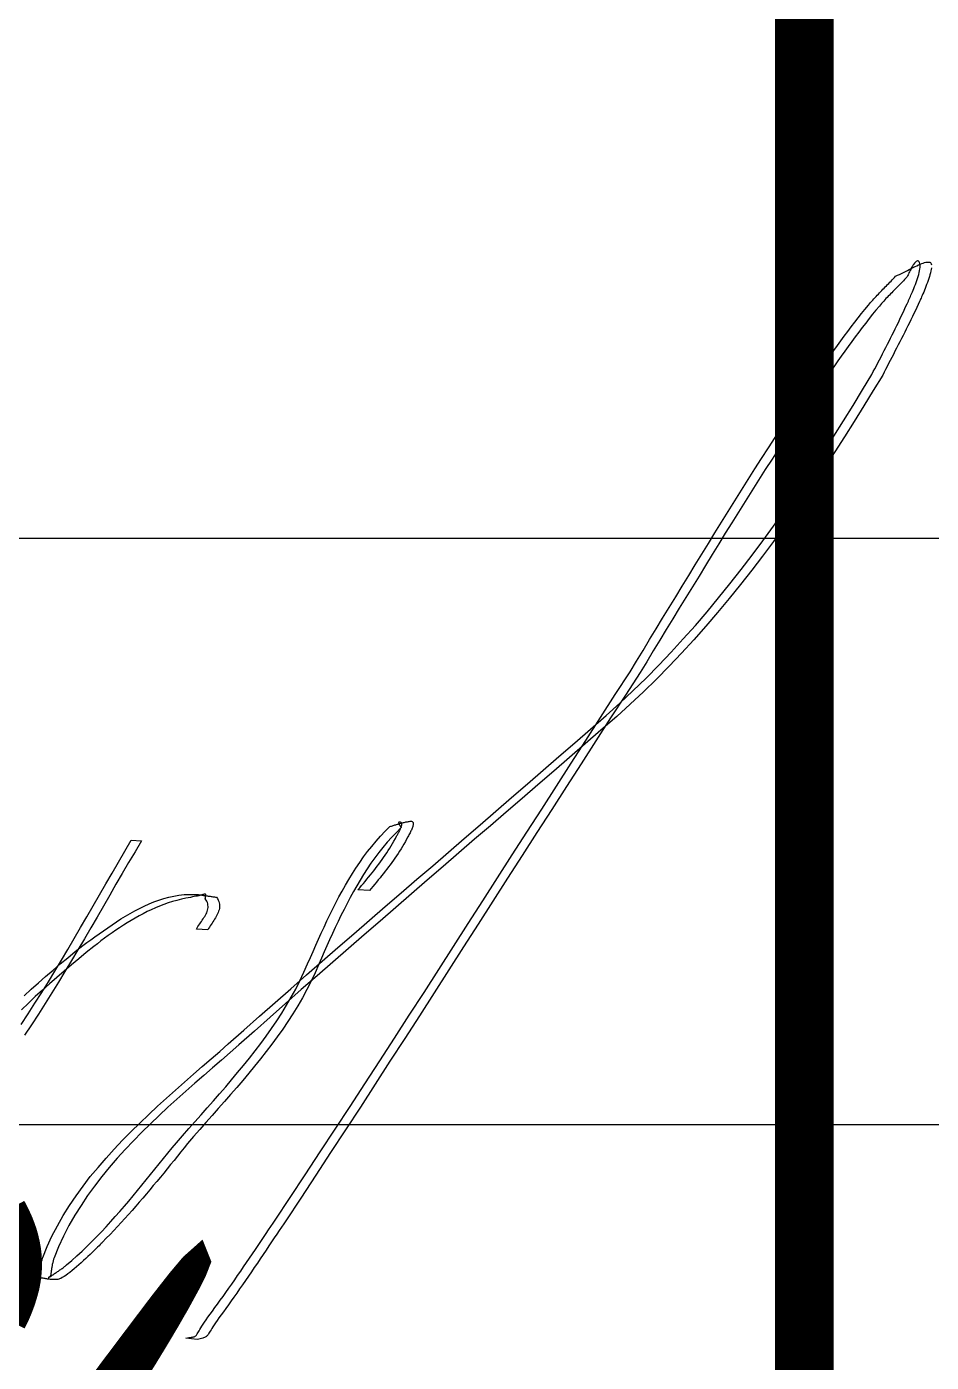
# Model space of a CAD drawing. Header units: millimetres. Extents: x 4241 to 6572, y 870 to 1291.
# Drawn here: x 4519.86 to 4527.58, y 888.88 to 900.26 of the extents above; entities that cross this region are included whole.
import ezdxf

# ---------------------------------------------------------------- set-up
doc = ezdxf.new("R2010")
doc.units = ezdxf.units.MM
doc.layers.add('00_штамп', color=7, linetype='Continuous')
doc.layers.add('Подписи сотрудников', color=7, linetype='Continuous')
doc.layers.add('ДО-Оформление-Штамп', color=7, linetype='Continuous', lineweight=13)

# ---------------------------------------------------------------- blocks, each defined once
blk = doc.blocks.new('Подписи3')
at = {"layer": 'Подписи сотрудников', "color": 5, "linetype": 'Continuous'}
for points in [[(15.777, 7.232), (15.794, 7.24), (15.81, 7.248), (15.827, 7.256), (15.844, 7.265), (15.861, 7.273), (15.878, 7.282), (15.894, 7.29), (15.911, 7.298), (15.927, 7.306), (15.943, 7.314), (15.958, 7.321), (15.973, 7.328), (15.987, 7.334), (16.001, 7.34), (16.013, 7.344), (16.025, 7.348), (16.036, 7.351), (16.046, 7.353), (16.055, 7.353), (16.063, 7.353), (16.07, 7.351), (16.075, 7.348), (16.079, 7.344), (16.081, 7.338)], [(15.984, 7.339), (15.981, 7.348), (15.977, 7.355), (15.973, 7.36), (15.969, 7.363), (15.964, 7.363), (15.959, 7.362), (15.954, 7.359), (15.949, 7.355), (15.944, 7.35), (15.938, 7.343), (15.933, 7.336), (15.927, 7.328), (15.922, 7.319), (15.916, 7.309), (15.911, 7.3), (15.906, 7.29), (15.901, 7.28), (15.896, 7.27), (15.891, 7.26), (15.887, 7.251), (15.883, 7.243), (15.879, 7.235), (15.876, 7.229), (15.873, 7.223)], [(15.887, 7.021), (15.888, 7.025), (15.891, 7.031), (15.894, 7.038), (15.898, 7.047), (15.903, 7.058), (15.908, 7.07), (15.914, 7.083), (15.92, 7.098), (15.926, 7.113), (15.933, 7.129), (15.939, 7.146), (15.946, 7.163), (15.952, 7.18), (15.958, 7.197), (15.964, 7.214), (15.969, 7.231), (15.974, 7.248), (15.978, 7.264), (15.982, 7.279), (15.984, 7.294), (15.986, 7.307), (15.986, 7.319), (15.986, 7.33), (15.984, 7.339)], [(16.081, 7.338), (16.083, 7.328)], [(16.082, 7.305), (16.081, 7.291), (16.078, 7.277), (16.075, 7.261), (16.07, 7.245), (16.066, 7.229), (16.06, 7.212), (16.055, 7.195), (16.049, 7.178), (16.042, 7.161), (16.036, 7.144), (16.029, 7.128), (16.023, 7.112), (16.017, 7.097), (16.01, 7.082), (16.005, 7.069), (15.999, 7.056), (15.994, 7.045), (15.99, 7.036), (15.986, 7.028), (15.983, 7.022), (15.981, 7.017)], [(15.545, 6.985), (15.554, 6.996), (15.563, 7.007), (15.573, 7.018), (15.582, 7.028), (15.591, 7.039), (15.601, 7.049), (15.611, 7.059), (15.62, 7.07), (15.63, 7.08), (15.64, 7.09), (15.649, 7.1), (15.659, 7.111), (15.669, 7.121), (15.679, 7.131), (15.689, 7.141), (15.699, 7.151), (15.709, 7.161), (15.719, 7.171), (15.728, 7.181), (15.738, 7.191), (15.748, 7.201), (15.758, 7.212), (15.768, 7.222), (15.777, 7.232)], [(15.873, 7.223), (15.863, 7.213), (15.854, 7.203), (15.844, 7.193), (15.834, 7.183), (15.824, 7.173), (15.814, 7.163), (15.804, 7.153), (15.794, 7.143), (15.784, 7.133), (15.774, 7.123), (15.764, 7.113), (15.754, 7.103), (15.744, 7.092), (15.734, 7.082), (15.725, 7.072), (15.715, 7.062), (15.705, 7.052), (15.695, 7.042), (15.686, 7.031), (15.676, 7.021), (15.667, 7.01), (15.658, 7), (15.648, 6.989), (15.639, 6.978)], [(14.868, 6.037), (14.892, 6.074), (14.917, 6.111), (14.943, 6.15), (14.969, 6.189), (14.996, 6.229), (15.023, 6.269), (15.05, 6.309), (15.078, 6.35), (15.106, 6.392), (15.135, 6.433), (15.164, 6.475), (15.193, 6.517), (15.222, 6.558), (15.251, 6.599), (15.281, 6.641), (15.311, 6.681), (15.34, 6.722), (15.37, 6.762), (15.399, 6.801), (15.429, 6.84), (15.458, 6.877), (15.487, 6.914), (15.516, 6.95), (15.545, 6.985)], [(15.639, 6.978), (15.61, 6.943), (15.581, 6.908), (15.552, 6.871), (15.522, 6.833), (15.493, 6.795), (15.463, 6.755), (15.433, 6.716), (15.403, 6.675), (15.373, 6.634), (15.344, 6.593), (15.314, 6.552), (15.284, 6.51), (15.255, 6.469), (15.226, 6.427), (15.197, 6.386), (15.169, 6.344), (15.141, 6.303), (15.113, 6.263), (15.086, 6.223), (15.059, 6.183), (15.033, 6.144), (15.007, 6.106), (14.982, 6.068), (14.958, 6.032)], [(15.575, 6.394), (15.587, 6.419), (15.6, 6.444), (15.613, 6.469), (15.626, 6.495), (15.64, 6.52), (15.653, 6.546), (15.666, 6.572), (15.68, 6.599), (15.693, 6.625), (15.707, 6.652), (15.721, 6.678), (15.734, 6.705), (15.748, 6.732), (15.761, 6.758), (15.774, 6.785), (15.788, 6.812), (15.801, 6.838), (15.814, 6.865), (15.826, 6.891), (15.839, 6.918), (15.851, 6.944), (15.863, 6.97), (15.875, 6.996), (15.887, 7.021)], [(15.981, 7.017), (15.97, 6.992), (15.958, 6.966), (15.946, 6.941), (15.934, 6.914), (15.921, 6.888), (15.908, 6.861), (15.895, 6.835), (15.882, 6.808), (15.868, 6.781), (15.855, 6.754), (15.841, 6.727), (15.827, 6.7), (15.813, 6.673), (15.8, 6.646), (15.786, 6.619), (15.772, 6.593), (15.758, 6.566), (15.745, 6.54), (15.731, 6.514), (15.718, 6.488), (15.705, 6.463), (15.692, 6.438), (15.679, 6.414), (15.667, 6.389)], [(13.31, 3.487), (13.425, 3.591), (13.538, 3.697), (13.649, 3.805), (13.757, 3.915), (13.863, 4.026), (13.967, 4.14), (14.07, 4.255), (14.17, 4.372), (14.268, 4.49), (14.365, 4.61), (14.46, 4.731), (14.553, 4.853), (14.645, 4.977), (14.735, 5.101), (14.824, 5.227), (14.912, 5.354), (14.998, 5.482), (15.083, 5.61), (15.167, 5.739), (15.251, 5.869), (15.333, 6), (15.414, 6.131), (15.495, 6.263), (15.575, 6.394)], [(15.667, 6.389), (15.587, 6.258), (15.506, 6.126), (15.424, 5.995), (15.342, 5.864), (15.259, 5.734), (15.174, 5.605), (15.089, 5.476), (15.002, 5.348), (14.915, 5.222), (14.825, 5.096), (14.735, 4.971), (14.643, 4.847), (14.55, 4.725), (14.455, 4.603), (14.358, 4.484), (14.259, 4.365), (14.159, 4.248), (14.057, 4.133), (13.953, 4.02), (13.846, 3.908), (13.738, 3.798), (13.627, 3.69), (13.514, 3.583), (13.399, 3.479)], [(13.513, 3.86), (13.569, 3.951), (13.624, 4.042), (13.68, 4.134), (13.735, 4.225), (13.791, 4.316), (13.846, 4.407), (13.902, 4.499), (13.958, 4.59), (14.013, 4.681), (14.069, 4.772), (14.125, 4.863), (14.181, 4.955), (14.237, 5.045), (14.293, 5.136), (14.35, 5.227), (14.406, 5.318), (14.463, 5.408), (14.52, 5.499), (14.577, 5.589), (14.635, 5.679), (14.693, 5.769), (14.751, 5.858), (14.809, 5.948), (14.868, 6.037)], [(14.958, 6.032), (14.899, 5.943), (14.84, 5.853), (14.782, 5.764), (14.724, 5.674), (14.666, 5.584), (14.609, 5.494), (14.552, 5.403), (14.495, 5.313), (14.438, 5.222), (14.381, 5.131), (14.325, 5.041), (14.269, 4.95), (14.213, 4.859), (14.157, 4.767), (14.101, 4.676), (14.045, 4.585), (13.989, 4.494), (13.933, 4.403), (13.878, 4.311), (13.822, 4.22), (13.766, 4.129), (13.71, 4.038), (13.655, 3.946), (13.599, 3.855)], [(10.488, -0.815), (10.616, -0.622), (10.744, -0.428), (10.872, -0.234), (10.999, -0.04), (11.126, 0.154), (11.253, 0.348), (11.379, 0.543), (11.505, 0.737), (11.631, 0.932), (11.757, 1.127), (11.883, 1.322), (12.008, 1.517), (12.134, 1.713), (12.259, 1.908), (12.384, 2.103), (12.509, 2.299), (12.634, 2.494), (12.76, 2.689), (12.885, 2.885), (13.01, 3.08), (13.136, 3.275), (13.261, 3.47), (13.387, 3.665), (13.513, 3.86)], [(13.599, 3.855), (13.473, 3.661), (13.347, 3.466), (13.221, 3.271), (13.095, 3.076), (12.97, 2.881), (12.845, 2.686), (12.719, 2.49), (12.594, 2.295), (12.469, 2.1), (12.344, 1.904), (12.219, 1.709), (12.094, 1.514), (11.969, 1.319), (11.843, 1.123), (11.718, 0.928), (11.592, 0.733), (11.466, 0.539), (11.34, 0.344), (11.214, 0.149), (11.087, -0.045), (10.96, -0.239), (10.833, -0.433), (10.706, -0.627), (10.578, -0.82)], [(10.086, 0.687), (10.22, 0.805), (10.353, 0.923), (10.487, 1.04), (10.62, 1.158), (10.754, 1.275), (10.888, 1.392), (11.022, 1.508), (11.157, 1.625), (11.291, 1.742), (11.426, 1.858), (11.56, 1.974), (11.695, 2.091), (11.83, 2.207), (11.964, 2.323), (12.099, 2.439), (12.234, 2.556), (12.369, 2.672), (12.503, 2.788), (12.638, 2.904), (12.773, 3.021), (12.907, 3.137), (13.042, 3.254), (13.176, 3.37), (13.31, 3.487)], [(13.399, 3.479), (13.265, 3.363), (13.131, 3.246), (12.996, 3.129), (12.862, 3.013), (12.727, 2.897), (12.593, 2.78), (12.458, 2.664), (12.323, 2.548), (12.188, 2.432), (12.054, 2.316), (11.919, 2.199), (11.784, 2.083), (11.65, 1.967), (11.515, 1.851), (11.381, 1.734), (11.246, 1.618), (11.112, 1.501), (10.978, 1.384), (10.844, 1.267), (10.71, 1.15), (10.576, 1.033), (10.443, 0.915), (10.31, 0.797), (10.177, 0.679)], [(10.763, 1.371), (10.787, 1.423), (10.81, 1.476), (10.833, 1.528), (10.856, 1.58), (10.88, 1.632), (10.904, 1.684), (10.928, 1.736), (10.953, 1.788), (10.979, 1.839), (11.005, 1.89), (11.031, 1.941), (11.059, 1.991), (11.087, 2.041), (11.116, 2.09), (11.146, 2.139), (11.176, 2.187), (11.208, 2.234), (11.241, 2.281), (11.275, 2.327), (11.31, 2.371), (11.347, 2.415), (11.385, 2.458), (11.424, 2.5), (11.465, 2.541)], [(11.562, 2.531), (11.521, 2.491), (11.481, 2.449), (11.443, 2.407), (11.406, 2.363), (11.371, 2.319), (11.337, 2.274), (11.303, 2.227), (11.271, 2.18), (11.241, 2.133), (11.211, 2.084), (11.182, 2.035), (11.154, 1.986), (11.126, 1.936), (11.1, 1.885), (11.074, 1.834), (11.048, 1.783), (11.023, 1.731), (10.999, 1.68), (10.975, 1.628), (10.951, 1.576), (10.928, 1.523), (10.905, 1.471), (10.882, 1.419), (10.859, 1.367)], [(11.465, 2.541), (11.472, 2.543), (11.479, 2.545), (11.487, 2.547), (11.494, 2.549), (11.501, 2.551), (11.508, 2.554), (11.515, 2.556), (11.523, 2.558), (11.53, 2.56), (11.537, 2.562), (11.544, 2.565), (11.551, 2.567), (11.558, 2.569), (11.566, 2.571), (11.573, 2.573), (11.58, 2.575), (11.587, 2.576), (11.595, 2.578), (11.602, 2.58), (11.609, 2.581), (11.616, 2.582), (11.624, 2.583), (11.631, 2.584), (11.639, 2.585)], [(11.523, 2.458), (11.525, 2.463), (11.528, 2.467), (11.53, 2.471), (11.532, 2.475), (11.534, 2.479), (11.537, 2.483), (11.539, 2.488), (11.541, 2.492), (11.543, 2.496), (11.546, 2.5), (11.548, 2.504), (11.55, 2.509), (11.552, 2.513), (11.554, 2.517), (11.556, 2.522), (11.557, 2.526), (11.559, 2.53), (11.561, 2.535), (11.562, 2.539), (11.563, 2.544), (11.565, 2.548), (11.566, 2.553), (11.567, 2.557), (11.567, 2.562)], [(11.541, 2.576), (11.54, 2.574), (11.54, 2.572), (11.54, 2.57), (11.541, 2.568), (11.541, 2.566), (11.542, 2.564), (11.543, 2.562), (11.543, 2.56), (11.544, 2.559), (11.545, 2.557), (11.546, 2.555), (11.548, 2.553), (11.549, 2.551), (11.55, 2.549), (11.551, 2.548), (11.553, 2.546), (11.554, 2.544), (11.555, 2.542), (11.557, 2.54), (11.558, 2.539), (11.559, 2.537), (11.56, 2.535), (11.561, 2.533), (11.562, 2.531)], [(11.567, 2.562), (11.567, 2.563), (11.567, 2.565), (11.567, 2.566), (11.566, 2.567), (11.565, 2.569), (11.564, 2.57), (11.563, 2.571), (11.562, 2.572), (11.56, 2.574), (11.559, 2.575), (11.557, 2.576), (11.555, 2.577), (11.554, 2.577), (11.552, 2.578), (11.55, 2.579), (11.549, 2.579), (11.547, 2.579), (11.546, 2.58), (11.544, 2.579), (11.543, 2.579), (11.542, 2.579), (11.542, 2.578), (11.541, 2.577), (11.541, 2.576)], [(11.639, 2.585), (11.645, 2.585), (11.65, 2.585), (11.654, 2.583), (11.658, 2.582), (11.661, 2.579), (11.663, 2.576), (11.664, 2.572), (11.665, 2.568), (11.665, 2.563), (11.665, 2.558), (11.664, 2.552), (11.662, 2.546), (11.66, 2.54), (11.658, 2.533), (11.655, 2.526), (11.652, 2.518), (11.649, 2.511), (11.645, 2.503), (11.641, 2.495), (11.637, 2.487), (11.633, 2.478), (11.628, 2.47), (11.624, 2.462), (11.619, 2.453)], [(8.322, 0.854), (8.381, 0.944), (8.439, 1.034), (8.497, 1.125), (8.553, 1.217), (8.609, 1.308), (8.665, 1.401), (8.719, 1.493), (8.774, 1.586), (8.828, 1.679), (8.882, 1.772), (8.935, 1.865), (8.989, 1.958), (9.042, 2.051), (9.096, 2.144), (9.15, 2.237), (9.204, 2.33), (9.258, 2.423)], [(9.346, 2.418), (9.292, 2.326), (9.237, 2.233), (9.183, 2.141), (9.129, 2.048), (9.076, 1.955), (9.022, 1.862), (8.968, 1.769), (8.914, 1.676), (8.86, 1.583), (8.805, 1.49), (8.751, 1.398), (8.695, 1.305), (8.64, 1.214), (8.583, 1.122), (8.526, 1.031), (8.468, 0.941), (8.409, 0.851), (8.35, 0.762)], [(9.258, 2.423), (9.346, 2.418), (9.346, 2.418)], [(11.193, 2.001), (11.209, 2.019), (11.224, 2.037), (11.239, 2.055), (11.254, 2.073), (11.269, 2.091), (11.284, 2.109), (11.299, 2.128), (11.313, 2.146), (11.328, 2.164), (11.342, 2.183), (11.357, 2.202), (11.371, 2.221), (11.385, 2.24), (11.398, 2.259), (11.412, 2.278), (11.425, 2.297), (11.438, 2.317), (11.451, 2.337), (11.464, 2.357), (11.476, 2.377), (11.488, 2.397), (11.5, 2.417), (11.512, 2.438), (11.523, 2.458)], [(11.619, 2.453), (11.608, 2.432), (11.597, 2.412), (11.585, 2.391), (11.573, 2.371), (11.56, 2.351), (11.548, 2.331), (11.535, 2.311), (11.522, 2.292), (11.508, 2.272), (11.495, 2.253), (11.481, 2.234), (11.467, 2.215), (11.453, 2.196), (11.439, 2.177), (11.425, 2.159), (11.41, 2.14), (11.395, 2.121), (11.381, 2.103), (11.366, 2.085), (11.351, 2.066), (11.336, 2.048), (11.321, 2.03), (11.306, 2.012), (11.29, 1.994)], [(8.846, 1.526), (8.88, 1.551), (8.915, 1.576), (8.95, 1.601), (8.986, 1.627), (9.022, 1.652), (9.059, 1.678), (9.096, 1.703), (9.134, 1.728), (9.172, 1.753), (9.211, 1.777), (9.25, 1.8), (9.29, 1.822), (9.33, 1.843), (9.371, 1.863), (9.412, 1.881), (9.453, 1.898), (9.495, 1.913), (9.537, 1.927), (9.58, 1.938), (9.623, 1.948), (9.667, 1.955), (9.71, 1.96), (9.755, 1.962), (9.799, 1.962)], [(9.764, 1.937), (9.725, 1.929), (9.687, 1.921), (9.649, 1.911), (9.612, 1.901), (9.575, 1.889), (9.538, 1.876), (9.502, 1.862), (9.466, 1.847), (9.431, 1.831), (9.396, 1.815), (9.361, 1.797), (9.327, 1.779), (9.293, 1.76), (9.259, 1.74), (9.226, 1.72), (9.193, 1.699), (9.16, 1.678), (9.128, 1.656), (9.096, 1.634), (9.064, 1.611), (9.033, 1.588), (9.002, 1.565), (8.971, 1.541), (8.94, 1.518)], [(9.89, 1.925), (9.892, 1.932), (9.893, 1.939), (9.894, 1.944), (9.895, 1.949), (9.896, 1.953), (9.896, 1.957), (9.896, 1.959), (9.895, 1.961), (9.894, 1.963), (9.892, 1.963), (9.889, 1.964), (9.886, 1.963), (9.881, 1.963), (9.876, 1.961), (9.87, 1.96), (9.863, 1.958), (9.855, 1.956), (9.845, 1.954), (9.835, 1.951), (9.824, 1.948), (9.811, 1.946), (9.796, 1.943), (9.781, 1.94), (9.764, 1.937)], [(9.799, 1.962), (9.807, 1.961), (9.815, 1.961), (9.823, 1.96), (9.83, 1.96), (9.838, 1.959), (9.846, 1.958), (9.854, 1.957), (9.862, 1.956), (9.87, 1.955), (9.877, 1.954), (9.885, 1.953), (9.893, 1.952), (9.901, 1.951), (9.909, 1.949), (9.916, 1.948), (9.924, 1.947), (9.932, 1.946), (9.94, 1.944), (9.948, 1.943), (9.955, 1.942), (9.963, 1.941), (9.971, 1.94), (9.979, 1.939), (9.987, 1.938)], [(9.987, 1.938), (9.995, 1.926), (10.001, 1.914), (10.006, 1.902), (10.01, 1.89), (10.012, 1.878), (10.013, 1.866), (10.013, 1.854), (10.011, 1.842), (10.009, 1.831), (10.005, 1.819), (10.001, 1.807), (9.996, 1.796), (9.99, 1.784), (9.984, 1.773), (9.978, 1.761), (9.971, 1.75), (9.963, 1.739), (9.956, 1.727), (9.949, 1.716), (9.941, 1.705), (9.934, 1.694), (9.926, 1.683), (9.92, 1.672), (9.913, 1.661)], [(11.29, 1.994), (11.193, 2.001), (11.193, 2.001)], [(9.816, 1.666), (9.822, 1.677), (9.829, 1.688), (9.836, 1.699), (9.844, 1.71), (9.851, 1.721), (9.859, 1.732), (9.866, 1.742), (9.873, 1.753), (9.88, 1.764), (9.887, 1.774), (9.893, 1.785), (9.898, 1.796), (9.903, 1.806), (9.907, 1.817), (9.911, 1.827), (9.913, 1.838), (9.915, 1.849), (9.915, 1.859), (9.914, 1.87), (9.912, 1.881), (9.909, 1.892), (9.904, 1.903), (9.898, 1.914), (9.89, 1.925)], [(9.913, 1.661), (9.816, 1.666), (9.816, 1.666)], [(8.347, 1.097), (8.407, 1.153), (8.469, 1.208), (8.53, 1.262), (8.593, 1.316), (8.655, 1.369), (8.719, 1.422), (8.782, 1.474), (8.846, 1.526)], [(8.94, 1.518), (8.876, 1.466), (8.813, 1.414), (8.75, 1.362), (8.687, 1.309), (8.625, 1.255), (8.564, 1.201), (8.503, 1.147), (8.442, 1.091), (8.383, 1.035), (8.324, 0.978)], [(9.647, -0.155), (9.698, -0.095), (9.751, -0.035), (9.803, 0.024), (9.855, 0.083), (9.908, 0.143), (9.96, 0.202), (10.013, 0.262), (10.065, 0.322), (10.116, 0.382), (10.167, 0.443), (10.217, 0.504), (10.267, 0.565), (10.316, 0.628), (10.364, 0.69), (10.41, 0.754), (10.456, 0.818), (10.5, 0.884), (10.543, 0.95), (10.584, 1.017), (10.624, 1.086), (10.662, 1.155), (10.698, 1.226), (10.732, 1.298), (10.763, 1.371)], [(10.859, 1.367), (10.827, 1.294), (10.793, 1.222), (10.757, 1.151), (10.719, 1.081), (10.679, 1.013), (10.638, 0.945), (10.595, 0.879), (10.551, 0.813), (10.505, 0.749), (10.459, 0.685), (10.411, 0.622), (10.362, 0.56), (10.312, 0.498), (10.262, 0.437), (10.211, 0.376), (10.159, 0.316), (10.107, 0.256), (10.055, 0.196), (10.002, 0.136), (9.95, 0.077), (9.897, 0.017), (9.845, -0.042), (9.792, -0.102), (9.74, -0.161)], [(8.506, -1.133), (8.543, -1.041), (8.584, -0.951), (8.63, -0.863), (8.679, -0.776), (8.732, -0.691), (8.789, -0.607), (8.849, -0.525), (8.911, -0.444), (8.977, -0.365), (9.045, -0.287), (9.114, -0.21), (9.186, -0.134), (9.259, -0.06), (9.333, 0.013), (9.409, 0.085), (9.485, 0.156), (9.561, 0.226), (9.638, 0.294), (9.715, 0.362), (9.791, 0.429), (9.866, 0.495), (9.941, 0.56), (10.014, 0.624), (10.086, 0.687)], [(10.177, 0.679), (10.103, 0.615), (10.029, 0.55), (9.953, 0.484), (9.878, 0.418), (9.801, 0.352), (9.725, 0.284), (9.649, 0.216), (9.573, 0.147), (9.498, 0.078), (9.424, 0.007), (9.351, -0.065), (9.279, -0.138), (9.209, -0.213), (9.14, -0.288), (9.073, -0.365), (9.009, -0.444), (8.947, -0.524), (8.888, -0.606), (8.832, -0.689), (8.779, -0.774), (8.729, -0.862), (8.683, -0.951), (8.641, -1.042), (8.603, -1.135)], [(8.709, -1.196), (8.753, -1.158), (8.797, -1.119), (8.84, -1.079), (8.882, -1.039), (8.924, -0.998), (8.965, -0.956), (9.005, -0.914), (9.045, -0.871), (9.085, -0.828), (9.124, -0.785), (9.162, -0.741), (9.201, -0.696), (9.239, -0.652), (9.276, -0.607), (9.314, -0.562), (9.351, -0.516), (9.388, -0.471), (9.425, -0.426), (9.462, -0.38), (9.499, -0.335), (9.536, -0.29), (9.573, -0.244), (9.61, -0.199), (9.647, -0.155)], [(9.74, -0.161), (9.712, -0.198), (9.683, -0.234), (9.654, -0.27), (9.625, -0.306), (9.596, -0.342), (9.567, -0.378), (9.537, -0.414), (9.508, -0.45), (9.478, -0.485), (9.448, -0.521), (9.419, -0.556), (9.389, -0.592), (9.359, -0.627), (9.328, -0.662), (9.298, -0.697), (9.267, -0.732), (9.236, -0.766), (9.205, -0.801), (9.174, -0.835), (9.143, -0.869), (9.111, -0.903), (9.079, -0.937), (9.047, -0.97), (9.015, -1.003)], [(9.933, -1.618), (9.953, -1.59), (9.974, -1.561), (9.996, -1.53), (10.019, -1.498), (10.043, -1.465), (10.067, -1.431), (10.092, -1.396), (10.117, -1.36), (10.142, -1.324), (10.167, -1.287), (10.193, -1.25), (10.218, -1.213), (10.243, -1.176), (10.269, -1.139), (10.293, -1.102), (10.318, -1.066), (10.342, -1.031), (10.365, -0.996), (10.388, -0.962), (10.41, -0.93), (10.431, -0.899), (10.451, -0.869), (10.47, -0.841), (10.488, -0.815)], [(10.578, -0.82), (10.56, -0.846), (10.541, -0.874), (10.521, -0.904), (10.5, -0.935), (10.478, -0.967), (10.456, -1.001), (10.433, -1.035), (10.409, -1.071), (10.384, -1.107), (10.36, -1.144), (10.335, -1.181), (10.309, -1.218), (10.284, -1.255), (10.259, -1.292), (10.233, -1.329), (10.208, -1.366), (10.183, -1.402), (10.159, -1.437), (10.135, -1.471), (10.112, -1.504), (10.089, -1.536), (10.067, -1.567), (10.046, -1.596), (10.026, -1.623)], [(9.015, -1.003), (9.011, -1.008), (9.004, -1.014), (8.995, -1.023), (8.985, -1.034), (8.972, -1.046), (8.959, -1.06), (8.943, -1.074), (8.927, -1.09), (8.909, -1.107), (8.891, -1.124), (8.872, -1.142), (8.853, -1.16), (8.833, -1.178), (8.813, -1.195), (8.794, -1.213), (8.774, -1.229), (8.755, -1.245), (8.737, -1.26), (8.719, -1.274), (8.702, -1.286), (8.687, -1.296), (8.672, -1.305), (8.66, -1.312), (8.649, -1.316)], [(8.474, -1.307), (8.475, -1.3), (8.476, -1.292), (8.477, -1.285), (8.479, -1.278), (8.48, -1.27), (8.481, -1.263), (8.481, -1.256), (8.482, -1.248), (8.483, -1.241), (8.484, -1.234), (8.485, -1.226), (8.486, -1.219), (8.487, -1.212), (8.489, -1.204), (8.49, -1.197), (8.491, -1.19), (8.492, -1.182), (8.494, -1.175), (8.496, -1.168), (8.497, -1.161), (8.499, -1.154), (8.501, -1.147), (8.504, -1.14), (8.506, -1.133)], [(8.603, -1.135), (8.6, -1.141), (8.598, -1.147), (8.596, -1.154), (8.594, -1.16), (8.593, -1.167), (8.591, -1.173), (8.59, -1.18), (8.588, -1.186), (8.587, -1.193), (8.586, -1.2), (8.585, -1.206), (8.583, -1.213), (8.582, -1.22), (8.581, -1.226), (8.58, -1.233), (8.579, -1.24), (8.578, -1.246), (8.577, -1.253), (8.576, -1.26), (8.575, -1.266), (8.574, -1.273), (8.573, -1.28), (8.572, -1.286), (8.571, -1.293)], [(8.553, -1.307), (8.559, -1.302), (8.566, -1.298), (8.573, -1.293), (8.579, -1.289), (8.586, -1.284), (8.592, -1.28), (8.599, -1.276), (8.606, -1.271), (8.612, -1.267), (8.619, -1.262), (8.626, -1.258), (8.632, -1.253), (8.639, -1.249), (8.645, -1.244), (8.652, -1.24), (8.659, -1.235), (8.665, -1.23), (8.671, -1.226), (8.678, -1.221), (8.684, -1.216), (8.691, -1.211), (8.697, -1.206), (8.703, -1.201), (8.709, -1.196)], [(8.649, -1.316), (8.642, -1.318), (8.635, -1.32), (8.628, -1.321), (8.62, -1.322), (8.613, -1.322), (8.606, -1.322), (8.599, -1.322), (8.592, -1.322), (8.584, -1.322), (8.577, -1.321), (8.57, -1.32), (8.562, -1.319), (8.555, -1.318), (8.547, -1.317), (8.54, -1.316), (8.533, -1.314), (8.525, -1.313), (8.518, -1.312), (8.51, -1.311), (8.503, -1.31), (8.496, -1.309), (8.488, -1.308), (8.481, -1.307), (8.474, -1.307)], [(8.571, -1.293), (8.57, -1.294), (8.569, -1.294), (8.568, -1.295), (8.567, -1.296), (8.566, -1.297), (8.564, -1.298), (8.563, -1.299), (8.562, -1.3), (8.561, -1.301), (8.56, -1.302), (8.558, -1.302), (8.557, -1.303), (8.556, -1.304), (8.555, -1.305), (8.554, -1.306), (8.553, -1.306), (8.553, -1.307), (8.552, -1.307), (8.552, -1.308), (8.552, -1.308), (8.552, -1.308), (8.552, -1.308), (8.552, -1.307), (8.553, -1.307)], [(9.724, -1.82), (9.739, -1.818), (9.752, -1.816), (9.764, -1.815), (9.774, -1.814), (9.782, -1.812), (9.789, -1.811), (9.796, -1.809), (9.801, -1.806), (9.806, -1.803), (9.811, -1.8), (9.815, -1.796), (9.819, -1.79), (9.823, -1.784), (9.828, -1.777), (9.833, -1.768), (9.839, -1.759), (9.845, -1.747), (9.853, -1.734), (9.862, -1.72), (9.872, -1.703), (9.885, -1.685), (9.898, -1.665), (9.914, -1.642), (9.933, -1.618)], [(10.026, -1.623), (10.008, -1.648), (9.992, -1.67), (9.979, -1.69), (9.967, -1.708), (9.956, -1.724), (9.948, -1.738), (9.94, -1.75), (9.933, -1.761), (9.927, -1.771), (9.922, -1.779), (9.918, -1.786), (9.914, -1.792), (9.909, -1.798), (9.905, -1.802), (9.901, -1.806), (9.896, -1.809), (9.891, -1.812), (9.884, -1.815), (9.877, -1.817), (9.869, -1.82), (9.859, -1.823), (9.848, -1.826), (9.836, -1.829), (9.821, -1.833)], [(9.821, -1.833), (9.724, -1.82), (9.724, -1.82)]]:
    blk.add_lwpolyline(points, dxfattribs=at)
blk = doc.blocks.new('Подписи4')
at = {"layer": 'Подписи сотрудников', "color": 5, "lineweight": 30, "const_width": 0.2, "flags": 128}
for points in [[(8.261, 3.306), (8.292, 3.368), (8.319, 3.431), (8.342, 3.493), (8.361, 3.554), (8.377, 3.613), (8.388, 3.671), (8.395, 3.727), (8.399, 3.782), (8.399, 3.835), (8.396, 3.886), (8.39, 3.937), (8.381, 3.986), (8.37, 4.034), (8.357, 4.081), (8.341, 4.126), (8.324, 4.171), (8.304, 4.215), (8.283, 4.259), (8.26, 4.302)], [(9.236, 2.78), (9.305, 2.885), (9.385, 3.013), (9.477, 3.164), (9.574, 3.327), (9.667, 3.489), (9.747, 3.636), (9.806, 3.754), (9.836, 3.83), (9.828, 3.85), (9.773, 3.801), (9.666, 3.674), (9.513, 3.479), (9.324, 3.229), (9.107, 2.941), (8.873, 2.628)]]:
    blk.add_lwpolyline(points, dxfattribs=at)

msp = doc.modelspace()

# ---------------------------------------------------------------- linework, layer by layer
at = {"layer": '00_штамп', "color": 7, "linetype": 'Continuous'}
for p, q in [((4471.4956, 895.9042), (4536.4956, 895.9042)), ((4471.4956, 890.9042), (4536.4956, 890.9042))]:
    msp.add_line(p, q, dxfattribs=at)
at = {"layer": '00_штамп', "color": 7, "linetype": 'Continuous', "const_width": 0.5}
msp.add_lwpolyline([(4526.4956, 940.9042), (4526.4956, 885.9042)], dxfattribs=at)

# ---------------------------------------------------------------- block references
at = {"layer": 'ДО-Оформление-Штамп'}
for name, p in [('Подписи3', (4511.4956, 890.9042)), ('Подписи4', (4511.4956, 885.9042))]:
    msp.add_blockref(name, p, dxfattribs=at)

doc.saveas('drawing.dxf')
